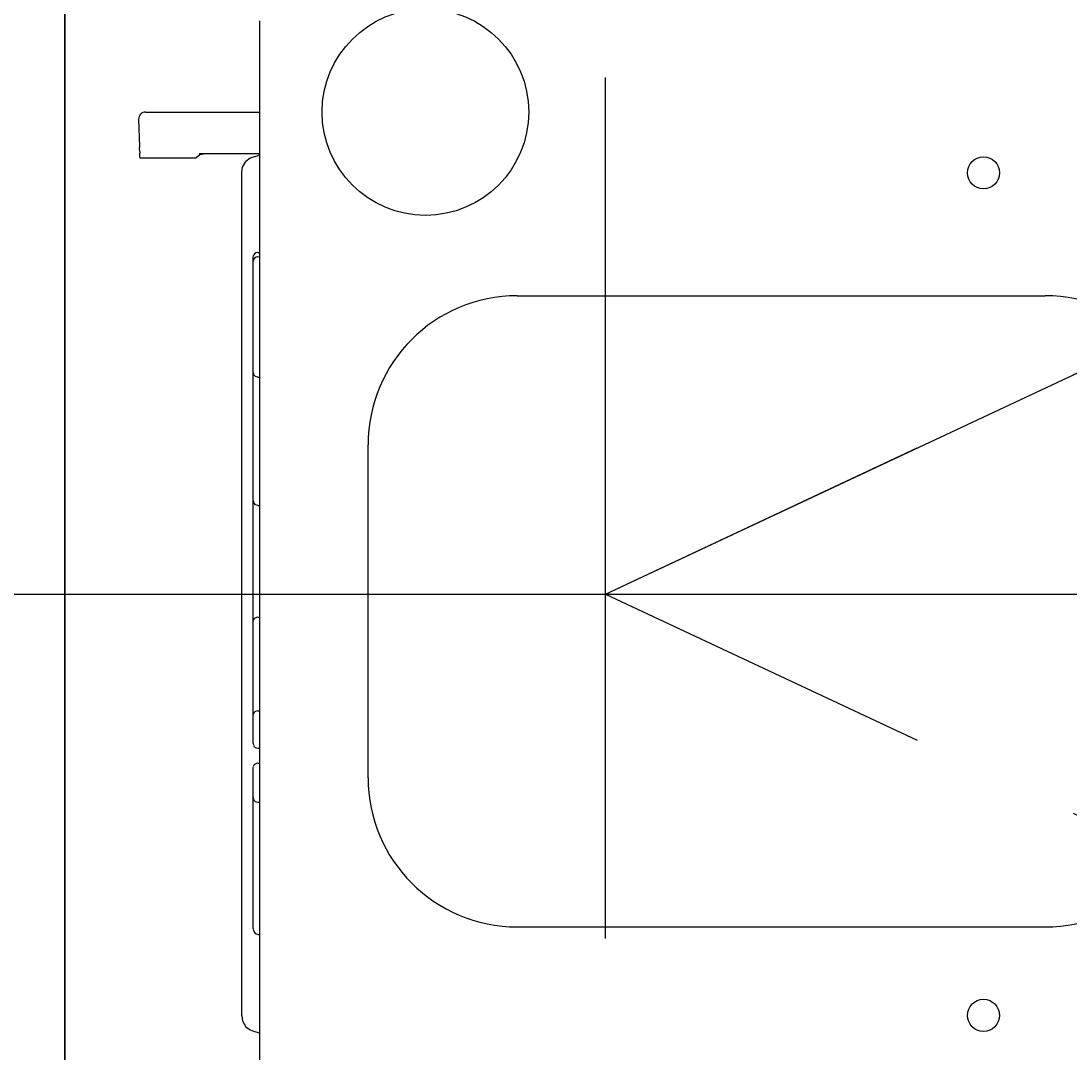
# Model space of a CAD drawing. Extents: x 33214 to 95067, y 8279 to 51908.
# Drawn here: x 42548 to 43005.4, y 21942 to 22391.6 of the extents above; entities that cross this region are included whole.
import ezdxf

# ---------------------------------------------------------------- set-up
doc = ezdxf.new("R2010")
doc.units = 0
doc.header["$LTSCALE"] = 300
doc.header["$MEASUREMENT"] = 0
for name, pattern in [('DASHED', [0.75, 0.5, -0.25]), ('PHANTOM', [2.1, 1.25, -0.2, 0.125, -0.2, 0.125, -0.2]), ('SNT-025', [0.74, 0.4, -0.17, 0, -0.17])]:
    doc.linetypes.add(name, pattern=pattern)
doc.layers.get('0').update_dxf_attribs({"linetype": 'CONTINUOUS'})
for name, color, linetype in [('GENERATORSETT', 1, 'CONTINUOUS'), ('S0CO1', 1, 'CONTINUOUS'), ('S0PH1', 1, 'PHANTOM'), ('Tanks', 9, 'CONTINUOUS')]:
    doc.layers.add(name, color=color, linetype=linetype)

# ---------------------------------------------------------------- blocks, each defined once
blk = doc.blocks.new('below 1-deck')
at = {"linetype": 'DASHED'}
for p, q in [((10000, 0), (14000, 1875)), ((10000, -3525), (10000, 1875)), ((10000, 0), (14000, -1875))]:
    blk.add_line(p, q, dxfattribs=at)
blk = doc.blocks.new('A$C64097268')
for p, q in [((10000, -100), (10000, 100)), ((2500, 0), (18000, 0))]:
    blk.add_line(p, q)
blk = doc.blocks.new('GENERATOR-CENTER')
at = {"layer": 'GENERATORSETT'}
for p, q in [((-2660.61, 750), (-2660.61, -750)), ((-2660.61, -390.39), (-2660.61, 389.61)), ((-2575.7, 0), (-2575.7, 249.67)), ((-2628.5, 206.92), (-2628.18, 194.92)), ((-2625.5, 210), (-2616.5, 210)), ((-2616.5, 210), (-2580.49, 210)), ((-2580.49, 210), (-2575.7, 210)), ((-2628.07, 193.49), (-2627.92, 192.07)), ((-2627.95, 190), (-2627.92, 191.92)), ((-2627.95, 190), (-2616.11, 190)), ((-2627.92, 191.92), (-2627.92, 192.07)), ((-2616.11, 190), (-2610.85, 190)), ((-2610.85, 190), (-2609.04, 190)), ((-2609.04, 190), (-2605.48, 190)), ((-2605.48, 190), (-2603.63, 190)), ((-2603.63, 190), (-2603.49, 190.19)), ((-2603.63, 190), (-2603.59, 190)), ((-2603.59, 190), (-2603.49, 190.19)), ((-2603.49, 190.19), (-2601.8, 191.52)), ((-2602.13, 192), (-2580.18, 192)), ((-2601.8, 191.52), (-2599.46, 192)), ((-2583.18, 185.96), (-2581.73, 188.46)), ((-2579.91, 189.88), (-2581.73, 188.46)), ((-2580.18, 192), (-2575.7, 192)), ((-2577.73, 190.63), (-2579.91, 189.88)), ((-2577.73, 190.63), (-2576.66, 190.94)), ((-2576.66, 190.94), (-2575.68, 191.48)), ((-2583.56, 183.74), (-2583.18, 185.96)), ((-2583.56, 180.76), (-2583.56, 183.74)), ((-2583.56, -180.77), (-2583.56, 180.76)), ((-2578.56, 146.83), (-2578.46, 147.4)), ((-2578.56, 144.99), (-2578.56, 146.83)), ((-2578.46, 147.4), (-2578.3, 147.84)), ((-2578.07, 148.17), (-2578.3, 147.84)), ((-2577.42, 148.66), (-2578.07, 148.17)), ((-2576.6, 148.85), (-2577.42, 148.66)), ((-2576.6, 148.85), (-2575.7, 148.86)), ((-2576.6, 146.99), (-2575.7, 147)), ((-2578.56, 96.6), (-2578.56, 144.99)), ((-2463.56, 130), (-2233.56, 130)), ((-2578.56, 96.6), (-2578.46, 96.02)), ((-2578.56, 92.23), (-2578.56, 96.6)), ((-2578.56, 40.74), (-2578.56, 92.23)), ((-2578.46, 96.02), (-2578.41, 95.85)), ((-2578.22, 95.43), (-2578.43, 95.84)), ((-2577.53, 94.79), (-2578.22, 95.43)), ((-2576.6, 94.54), (-2577.53, 94.79)), ((-2576.6, 94.55), (-2575.7, 94.53)), ((-2528.56, -80), (-2528.56, 65)), ((-2578.56, 40.74), (-2578.45, 40.1)), ((-2578.56, 38.5), (-2578.56, 40.74)), ((-2578.56, 28.19), (-2578.56, 38.5)), ((-2578.45, 40.1), (-2578.41, 39.99)), ((-2578.22, 39.56), (-2578.43, 39.98)), ((-2577.53, 38.91), (-2578.22, 39.56)), ((-2576.6, 38.65), (-2577.53, 38.91)), ((-2576.6, 38.65), (-2575.7, 38.64)), ((-2578.56, 5.75), (-2578.56, 28.19)), ((-2578.56, -6.3), (-2578.56, 5.75)), ((-2671.23, 0), (-1337.61, 0)), ((-2671.23, 0), (-1337.61, 0)), ((-2575.7, -249.68), (-2575.7, 0)), ((-2578.56, -12.07), (-2578.56, -6.3)), ((-2578.56, -12.07), (-2578.45, -11.51)), ((-2578.56, -30.44), (-2578.56, -12.07)), ((-2576.6, -10.07), (-2575.7, -10.05)), ((-2578.56, -47.46), (-2578.56, -30.44)), ((-2578.56, -52.86), (-2578.56, -47.46)), ((-2578.56, -52.86), (-2578.45, -52.31)), ((-2578.56, -65.15), (-2578.56, -52.86)), ((-2576.6, -50.86), (-2575.7, -50.84)), ((-2578.56, -65.15), (-2578.45, -65.71)), ((-2576.6, -67.15), (-2575.7, -67.17)), ((-2578.56, -75.67), (-2578.46, -75.12)), ((-2578.56, -88.67), (-2578.56, -75.67)), ((-2576.6, -73.68), (-2575.7, -73.66)), ((-2578.56, -88.67), (-2578.45, -89.22)), ((-2578.56, -94.45), (-2578.56, -88.67)), ((-2576.6, -90.67), (-2575.7, -90.68)), ((-2578.56, -106.14), (-2578.56, -94.45)), ((-2578.56, -128.74), (-2578.56, -106.14)), ((-2578.56, -145.83), (-2578.56, -128.74)), ((-2578.56, -145.83), (-2578.33, -146.96)), ((-2463.56, -145), (-2233.56, -145)), ((-2578.33, -146.96), (-2577.72, -147.82)), ((-2577.72, -147.82), (-2577.22, -148.12)), ((-2576.6, -148.25), (-2577.22, -148.12)), ((-2576.6, -148.25), (-2575.7, -148.27)), ((-2583.56, -183.75), (-2583.56, -180.77)), ((-2583.56, -183.75), (-2583.18, -185.97)), ((-2583.18, -185.97), (-2581.73, -188.47)), ((-2581.73, -188.47), (-2579.91, -189.89)), ((-2579.91, -189.89), (-2577.73, -190.64)), ((-2576.66, -190.95), (-2577.73, -190.64)), ((-2575.68, -191.48), (-2576.66, -190.95))]:
    blk.add_line(p, q, dxfattribs=at)
for centre, radius in [((-2503.56, 210), 45), ((-2260.48, 183.52), 7), ((-2260.48, -183.53), 7)]:
    blk.add_circle(centre, radius, dxfattribs=at)
for centre, radius, start, end in [((-2625.5, 207), 3, 90, 181.5), ((-2625.19, 195), 3, 181.4994, 189.879), ((-2633.06, 193.63), 4.99, 358.4819, 9.8742), ((-2576.56, 144.99), 2, 90.9947, 179.9975), ((-2463.56, 65), 65, 90, 180), ((-2233.56, 65), 65, 0, 90), ((-2576.56, -12.07), 2, 90.9999, 158.536), ((-2576.56, -52.86), 2, 91, 158.5546), ((-2576.57, -65.15), 2, 201.4374, 269.0193), ((-2576.56, -75.68), 2, 91.0001, 158.4673), ((-2463.56, -80), 65, 180, 270), ((-2233.56, -80), 65, 270, 0), ((-2576.56, -88.67), 2, 201.4824, 268.9973)]:
    blk.add_arc(centre, radius, start, end, dxfattribs=at)
at = {"layer": 'S0PH1'}
blk.add_line((-2425.19, 0), (-1142.5, 601.26), dxfattribs=at)

msp = doc.modelspace()

# ---------------------------------------------------------------- block references
at = {"layer": 'GENERATORSETT', "linetype": 'SNT-025'}
msp.add_blockref('GENERATOR-CENTER', (45227.74, 22141.98), dxfattribs=at)
at = {"layer": 'S0CO1'}
msp.add_blockref('A$C64097268', (32802.55, 22141.98), dxfattribs=at)
at = {"layer": 'Tanks'}
msp.add_blockref('below 1-deck', (32802.55, 22141.98), dxfattribs=at)

doc.saveas('drawing.dxf')
